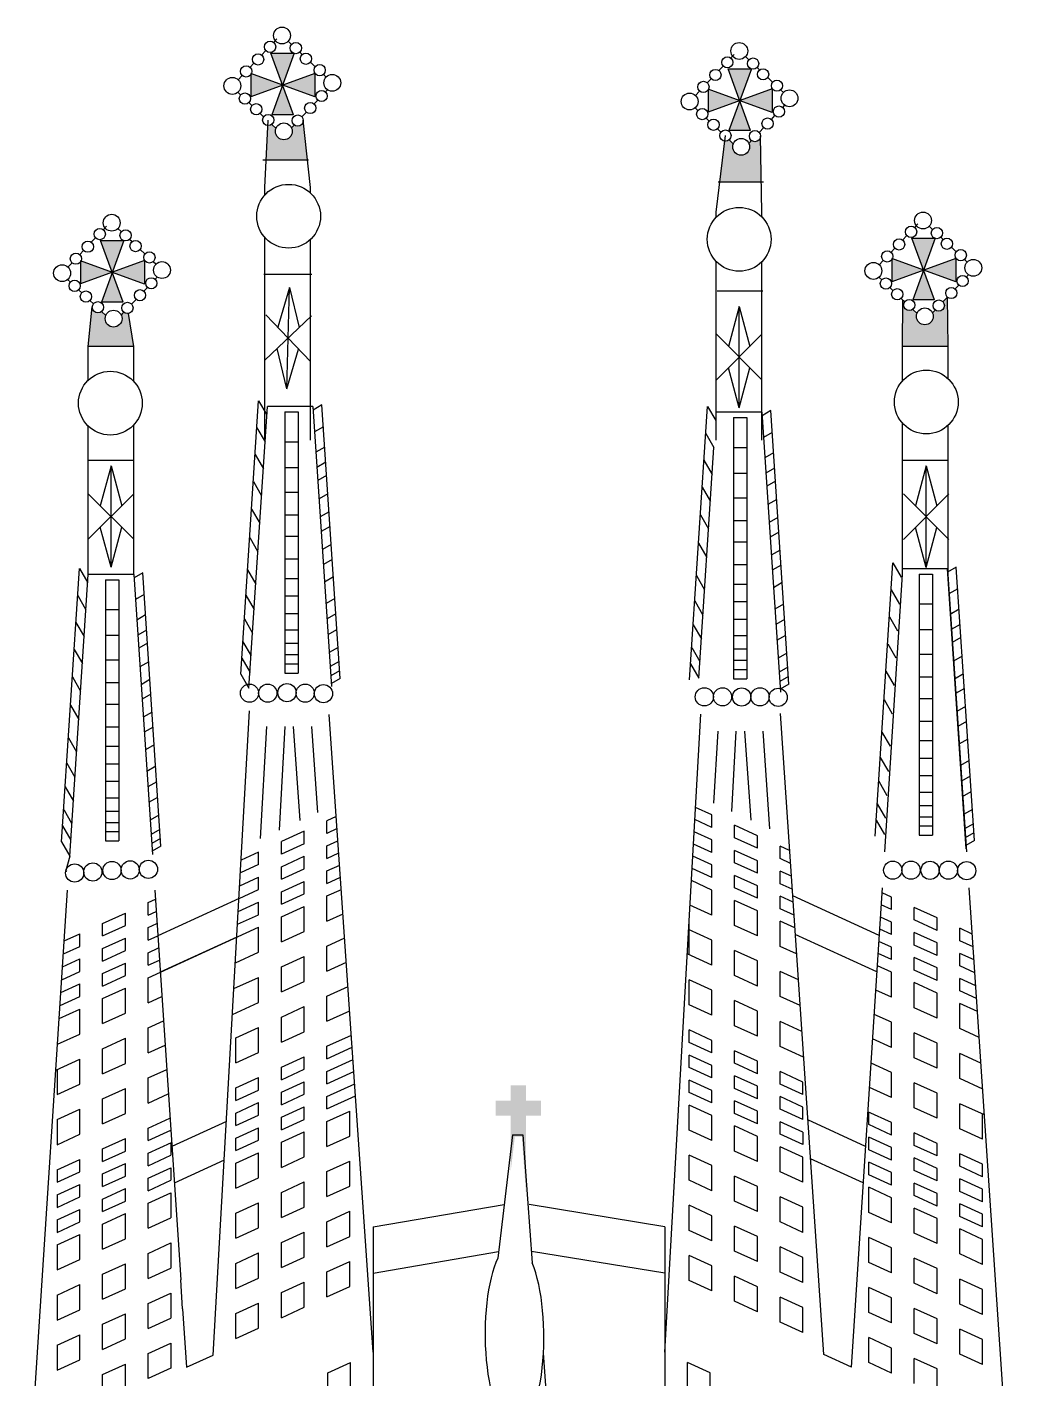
# Model space of a CAD drawing. Extents: x -1 to 7.6, y 0.2 to 12.3.
# Drawn here: x 2.04 to 6.36, y 6.37 to 12.3 of the extents above; entities that cross this region are included whole.
import ezdxf

# ---------------------------------------------------------------- set-up
doc = ezdxf.new("R2010")
doc.units = 0
doc.header["$MEASUREMENT"] = 0
doc.linetypes.add('TRAZO_Y_PUNTO', pattern=[1, 0.5, -0.25, 0, -0.25])
doc.layers.get('0').update_dxf_attribs({"linetype": 'CONTINUOUS'})

# ---------------------------------------------------------------- blocks, each defined once
blk = doc.blocks.new('A$C27931C2C')
for p, q in [((0.2064, 0.3795), (0.3081, 0.3795)), ((0.3049, 0.1089), (0.2064, 0.3795)), ((0.3081, 0.3795), (0.2096, 0.1089)), ((0.3996, 0.2916), (0.118, 0.1892)), ((0.3996, 0.188), (0.118, 0.2905)), ((0.118, 0.2905), (0.118, 0.1892)), ((0.3996, 0.2916), (0.3996, 0.188)), ((0.3049, 0.1089), (0.2096, 0.1089))]:
    blk.add_line(p, q)
for points in [[(0.2325, 0.443), (0.2178, 0.4274)], [(0.2972, 0.4188), (0.2823, 0.4329)], [(0.1841, 0.3917), (0.1654, 0.372)], [(0.3441, 0.3744), (0.333, 0.3849)], [(0.1317, 0.3363), (0.1145, 0.3181)], [(0.401, 0.3207), (0.3797, 0.3408)], [(0.0806, 0.2822), (0.0625, 0.2631)], [(0.4487, 0.2755), (0.4367, 0.2869)], [(0.0612, 0.2084), (0.0734, 0.1969)], [(0.4457, 0.21), (0.4549, 0.2196)], [(0.1092, 0.1631), (0.1231, 0.1499)], [(0.3423, 0.1005), (0.3622, 0.1215)], [(0.396, 0.1574), (0.4118, 0.1741)], [(0.1589, 0.1161), (0.1744, 0.1014)], [(0.21, 0.0678), (0.2287, 0.0501)], [(0.2969, 0.0525), (0.3085, 0.0648)]]:
    blk.add_lwpolyline(points)
for centre, radius in [((0.255, 0.4579), 0.037), ((0.2025, 0.408), 0.0247), ((0.3157, 0.4025), 0.0247), ((0.1501, 0.3526), 0.0247), ((0.3598, 0.3554), 0.0247), ((0.0977, 0.3), 0.0247), ((0.4205, 0.3056), 0.0247), ((0.037, 0.2364), 0.037), ((0.4757, 0.2502), 0.037), ((0.0922, 0.181), 0.0247), ((0.4288, 0.1921), 0.0247), ((0.1418, 0.1339), 0.0247), ((0.3791, 0.1394), 0.0247), ((0.1943, 0.0868), 0.0247), ((0.2632, 0.037), 0.037), ((0.3239, 0.0841), 0.0247)]:
    blk.add_circle(centre, radius)
blk = doc.blocks.new('A$C3BC0675B')
blk.add_blockref('A$C27931C2C', (0, 0))
blk = doc.blocks.new('A$C00407081')
for centre in [(0.04, 0.0421), (0.1201, 0.0421), (0.2043, 0.0441), (0.2844, 0.0421), (0.3644, 0.04)]:
    blk.add_circle(centre, 0.04)
blk = doc.blocks.new('A$C28821568')
for centre in [(0.04, 0.0421), (0.1201, 0.0421), (0.2844, 0.0421), (0.3644, 0.04)]:
    blk.add_circle(centre, 0.04)
blk = doc.blocks.new('A$C42670904')
blk.add_circle((0.2038, 0.0417), 0.04)
blk.add_blockref('A$C28821568', (0, 0))
blk = doc.blocks.new('A$C12544D22')
for p, q in [((0, 0.0624), (0.0785, 1.2619)), ((0.0785, 1.2619), (0.1145, 1.1995)), ((0.036, 0), (0.1169, 1.2362)), ((0.1932, 1.2128), (0.1932, 0.0668)), ((0.1932, 1.2128), (0.2517, 1.2128)), ((0.2517, 1.2128), (0.2517, 0.0668)), ((0.3169, 1.2362), (0.3986, 0.0074)), ((0.3565, 1.2433), (0.3179, 1.221)), ((0.4363, 0.0432), (0.3565, 1.2433)), ((0.0707, 1.1436), (0.1067, 1.0813)), ((0.3628, 1.1476), (0.3242, 1.1253)), ((0.1932, 1.082), (0.2517, 1.082)), ((0.063, 1.0254), (0.099, 0.963)), ((0.3688, 1.0581), (0.3302, 1.0358)), ((0.1932, 0.9692), (0.2517, 0.9692)), ((0.3732, 0.9916), (0.3346, 0.9693)), ((0.0552, 0.9071), (0.0913, 0.8447)), ((0.377, 0.9344), (0.3384, 0.9121)), ((0.1932, 0.8609), (0.2517, 0.8609)), ((0.3824, 0.8531), (0.3438, 0.8308)), ((0.0474, 0.7866), (0.0834, 0.7243)), ((0.3877, 0.7742), (0.3491, 0.7519)), ((0.1932, 0.7616), (0.2517, 0.7616)), ((0.0392, 0.6617), (0.0752, 0.5994)), ((0.1932, 0.6669), (0.2517, 0.6669)), ((0.3919, 0.7102), (0.3533, 0.6879)), ((0.3972, 0.6313), (0.3586, 0.6091)), ((0.1932, 0.5676), (0.2517, 0.5676)), ((0.4015, 0.5656), (0.3629, 0.5433)), ((0.0299, 0.5192), (0.0659, 0.4569)), ((0.1932, 0.4819), (0.2517, 0.4819)), ((0.4067, 0.4886), (0.3681, 0.4663)), ((0.0226, 0.4083), (0.0586, 0.3459)), ((0.1932, 0.4052), (0.2517, 0.4052)), ((0.4129, 0.3942), (0.3743, 0.3719)), ((0.0158, 0.304), (0.0518, 0.2416)), ((0.1932, 0.3285), (0.2517, 0.3285)), ((0.4174, 0.3265), (0.3788, 0.3042)), ((0.1932, 0.2563), (0.2517, 0.2563)), ((0.3834, 0.2359), (0.422, 0.2582)), ((0.0093, 0.2041), (0.0453, 0.1417)), ((0.1932, 0.1976), (0.2517, 0.1976)), ((0.4272, 0.1793), (0.3886, 0.157)), ((0.0046, 0.1321), (0.0406, 0.0698)), ((0.1932, 0.148), (0.2517, 0.148)), ((0, 0.0624), (0.036, 0)), ((0.1932, 0.1074), (0.2517, 0.1074)), ((0.1932, 0.0668), (0.2517, 0.0668)), ((0.4314, 0.1172), (0.3928, 0.0949)), ((0.4341, 0.0768), (0.3955, 0.0545)), ((0.4363, 0.0432), (0.3977, 0.0209))]:
    blk.add_line(p, q)
at = {"linetype": 'TRAZO_Y_PUNTO'}
blk.add_line((0.3169, 1.2362), (0.1169, 1.2362), dxfattribs=at)
blk = doc.blocks.new('A$C772D7FA3')
for p, q in [((0, 0.0549), (0.0785, 1.2544)), ((0.0785, 1.2544), (0.1145, 1.1921)), ((0.1932, 1.2054), (0.1932, 0.0594)), ((0.1932, 1.2054), (0.2517, 1.2054)), ((0.2517, 1.2054), (0.2517, 0.0594)), ((0.3169, 1.2287), (0.3986, 0)), ((0.3565, 1.2359), (0.3179, 1.2136)), ((0.4363, 0.0358), (0.3565, 1.2359)), ((0.0707, 1.1362), (0.1067, 1.0738)), ((0.3628, 1.1401), (0.3242, 1.1179)), ((0.1932, 1.0745), (0.2517, 1.0745)), ((0.063, 1.0179), (0.099, 0.9556)), ((0.3688, 1.0506), (0.3302, 1.0283)), ((0.1932, 0.9617), (0.2517, 0.9617)), ((0.3732, 0.9841), (0.3346, 0.9618)), ((0.0552, 0.8997), (0.0913, 0.8373)), ((0.377, 0.927), (0.3384, 0.9047)), ((0.1932, 0.8535), (0.2517, 0.8535)), ((0.3824, 0.8456), (0.3438, 0.8233)), ((0.0474, 0.7792), (0.0834, 0.7168)), ((0.1932, 0.7542), (0.2517, 0.7542)), ((0.3877, 0.7668), (0.3491, 0.7445)), ((0.0392, 0.6543), (0.0752, 0.5919)), ((0.1932, 0.6594), (0.2517, 0.6594)), ((0.3919, 0.7028), (0.3533, 0.6805)), ((0.3972, 0.6239), (0.3586, 0.6016)), ((0.1932, 0.5602), (0.2517, 0.5602)), ((0.4015, 0.5582), (0.3629, 0.5359)), ((0.0299, 0.5118), (0.0659, 0.4494)), ((0.4067, 0.4812), (0.3681, 0.4589)), ((0.1932, 0.4745), (0.2517, 0.4745)), ((0.0226, 0.4008), (0.0586, 0.3385)), ((0.1932, 0.3978), (0.2517, 0.3978)), ((0.4129, 0.3868), (0.3743, 0.3645)), ((0.1932, 0.321), (0.2517, 0.321)), ((0.4174, 0.3191), (0.3788, 0.2968)), ((0.0158, 0.2965), (0.0518, 0.2342)), ((0.1932, 0.2489), (0.2517, 0.2489)), ((0.3834, 0.2285), (0.422, 0.2508)), ((0.0093, 0.1967), (0.0453, 0.1343)), ((0.1932, 0.1902), (0.2517, 0.1902)), ((0.0046, 0.1247), (0.0406, 0.0623)), ((0.1932, 0.1406), (0.2517, 0.1406)), ((0.4272, 0.1719), (0.3886, 0.1496)), ((0.1932, 0.1), (0.2517, 0.1)), ((0.1932, 0.0594), (0.2517, 0.0594)), ((0.4314, 0.1098), (0.3928, 0.0875)), ((0.4341, 0.0693), (0.3955, 0.0471)), ((0.4363, 0.0358), (0.3977, 0.0135))]:
    blk.add_line(p, q)
at = {"linetype": 'TRAZO_Y_PUNTO'}
blk.add_line((0.3169, 1.2287), (0.1169, 1.2287), dxfattribs=at)
blk = doc.blocks.new('A$C598238CE')
for p, q in [((0.1, 0.4454), (0.0529, 0.2698)), ((0.1, 0.4454), (0.1471, 0.2698)), ((0.1, 0), (0.1, 0.4454)), ((0.2, 0.1227), (0, 0.3227)), ((0.2, 0.3227), (0, 0.1227)), ((0.1, 0), (0.0529, 0.1756)), ((0.1, 0), (0.1471, 0.1756))]:
    blk.add_line(p, q)

msp = doc.modelspace()

# ---------------------------------------------------------------- hatches: boundary and pattern name
h = msp.add_hatch(color=2)
h.paths.add_polyline_path([(3.0246, 12.0962, -0.042796), (3.0225, 12.0925), (3.0225, 11.9956), (3.1617, 12.0463)])
h.paths.add_polyline_path([(3.2124, 12.1855, -0.013114), (3.2112, 12.186), (3.1109, 12.186), (3.1617, 12.0463)])
h.paths.add_polyline_path([(3.304, 12.0981), (3.1617, 12.0463), (3.304, 11.9945)])
h.paths.add_polyline_path([(3.1141, 11.9153), (3.2094, 11.9153), (3.1617, 12.0463)])
h = msp.add_hatch(color=2)
h.paths.add_polyline_path([(5.0322, 12.0281, -0.042796), (5.0302, 12.0244), (5.0302, 11.9275), (5.1694, 11.9782)])
h.paths.add_polyline_path([(5.1694, 11.9782), (5.22, 12.1174, -0.013114), (5.2188, 12.1179), (5.1185, 12.1179)])
h.paths.add_polyline_path([(5.3117, 11.9264), (5.3117, 12.03), (5.1694, 11.9782)])
h.paths.add_polyline_path([(5.1694, 11.9782), (5.1217, 11.8472), (5.217, 11.8472)])
for points in [[(3.253, 11.8931, -0.665776), (3.213, 11.8713), (3.2013, 11.8589, -0.108207), (3.2047, 11.8435, -1), (3.1307, 11.8435, -0.090935), (3.1331, 11.8566), (3.1144, 11.8743, -0.186962), (3.0975, 11.8687), (3.0899, 11.7168), (3.2713, 11.7168)], [(5.2607, 11.8228, -0.634314), (5.2206, 11.8032), (5.209, 11.7908, -0.108207), (5.2124, 11.7754, -1), (5.1384, 11.7754, -0.090935), (5.1408, 11.7885), (5.1221, 11.8062, -0.205029), (5.1034, 11.8007), (5.0817, 11.6201), (5.2638, 11.6201)], [(6.081, 11.1161), (6.0612, 11.0951, -0.184893), (6.0675, 11.0786, -0.628954), (6.0274, 11.0594), (6.0157, 11.047, -0.108207), (6.0191, 11.0316, -1), (5.9451, 11.0316, -0.090935), (5.9475, 11.0447), (5.9288, 11.0624, -0.633934), (5.8885, 11.0814, -0.159543), (5.8933, 11.096), (5.8855, 11.1033), (5.8844, 10.8991), (6.0844, 10.8991)], [(2.4848, 11.0443, -0.212582), (2.4654, 11.0494), (2.4537, 11.0371, -0.108207), (2.4571, 11.0216, -1), (2.3831, 11.0216, -0.090935), (2.3855, 11.0348), (2.3668, 11.0524, -0.633934), (2.3265, 11.0715, -0.025527), (2.3266, 11.074), (2.3087, 10.8991), (2.5087, 10.8991)], [(4.2973, 7.5901), (4.2305, 7.5901), (4.2305, 7.6569), (4.1637, 7.6569), (4.1637, 7.5901), (4.0969, 7.5901), (4.0969, 7.5233), (4.1637, 7.5233), (4.1637, 7.2805), (4.1818, 7.4323), (4.2124, 7.4323), (4.2305, 7.184), (4.2305, 7.5233), (4.2973, 7.5233)]]:
    msp.add_hatch(color=1).paths.add_polyline_path(points)
h = msp.add_hatch(color=2)
h.paths.add_polyline_path([(2.277, 11.2744, -0.042796), (2.2749, 11.2707), (2.2749, 11.1738), (2.4141, 11.2244)])
h.paths.add_polyline_path([(2.4648, 11.3637, -0.013114), (2.4635, 11.3641), (2.3633, 11.3641), (2.4141, 11.2244)])
h.paths.add_polyline_path([(2.5564, 11.2763), (2.4141, 11.2244), (2.5564, 11.1726)])
h.paths.add_polyline_path([(2.4141, 11.2244), (2.3664, 11.0935), (2.4618, 11.0935)])
h = msp.add_hatch(color=2)
h.paths.add_polyline_path([(5.9761, 11.2344), (5.839, 11.2843, -0.042796), (5.8369, 11.2806), (5.8369, 11.1837)])
h.paths.add_polyline_path([(6.0268, 11.3736, -0.013114), (6.0256, 11.3741), (5.9253, 11.3741), (5.9761, 11.2344)])
h.paths.add_polyline_path([(6.1185, 11.2862), (5.9761, 11.2344), (6.1185, 11.1826)])
h.paths.add_polyline_path([(5.9761, 11.2344), (5.9285, 11.1034), (6.0238, 11.1034)])

# ---------------------------------------------------------------- linework, layer by layer
for p, q in [((3.0839, 11.5965), (3.0987, 11.8933)), ((3.2839, 11.5965), (3.253, 11.8931)), ((5.0659, 11.4882), (5.1064, 11.8252)), ((5.2659, 11.4882), (5.2607, 11.8228)), ((3.2754, 11.7168), (3.0754, 11.7168)), ((3.0839, 11.5641), (3.0839, 11.5965)), ((3.2839, 11.5735), (3.2839, 11.5965)), ((5.2741, 11.6201), (5.0741, 11.6201)), ((5.0659, 11.4668), (5.0659, 11.4882)), ((5.2659, 11.4685), (5.2659, 11.4882)), ((2.4618, 11.0935), (2.3633, 11.3641)), ((2.3633, 11.3641), (2.4649, 11.3641)), ((2.4649, 11.3641), (2.3664, 11.0935)), ((3.0841, 10.4882), (3.0841, 11.3778)), ((3.2841, 10.4882), (3.2841, 11.3687)), ((2.5564, 11.2763), (2.2749, 11.1738)), ((2.2749, 11.2751), (2.2749, 11.1738)), ((2.5564, 11.1726), (2.2749, 11.2751)), ((2.5564, 11.2763), (2.5564, 11.1726)), ((3.2909, 11.2153), (3.0794, 11.2153)), ((5.0659, 10.4882), (5.0659, 11.2726)), ((5.2659, 10.4882), (5.2659, 11.2709)), ((5.2701, 11.1419), (5.0701, 11.1419)), ((5.8844, 10.8991), (5.8855, 11.1033)), ((6.0844, 10.8991), (6.081, 11.1161)), ((2.3087, 10.8991), (2.3266, 11.074)), ((2.4618, 11.0935), (2.3664, 11.0935)), ((2.5087, 10.8991), (2.4848, 11.0443)), ((2.5087, 10.8991), (2.3087, 10.8991)), ((2.3087, 10.7513), (2.3087, 10.8991)), ((2.5087, 10.7459), (2.5087, 10.8991)), ((6.0844, 10.8991), (5.8844, 10.8991)), ((5.8844, 10.7498), (5.8844, 10.8991)), ((6.0844, 10.7575), (6.0844, 10.8991)), ((5.8844, 9.8991), (5.8844, 10.5618)), ((2.3087, 9.8991), (2.3087, 10.5501)), ((2.5087, 9.8991), (2.5087, 10.5555)), ((6.0844, 9.8991), (6.0844, 10.5541)), ((4.9896, 9.4444), (5.0558, 10.4559)), ((2.5087, 10.3991), (2.3087, 10.3991)), ((6.0844, 10.3991), (5.8844, 10.3991)), ((2.4087, 10.3758), (2.3616, 10.2002)), ((2.4087, 10.3758), (2.4557, 10.2002)), ((2.4087, 9.9304), (2.4087, 10.3758)), ((2.5087, 10.2531), (2.3087, 10.0531)), ((2.5087, 10.0531), (2.3087, 10.2531)), ((2.4087, 9.9304), (2.3616, 10.1061)), ((2.4087, 9.9304), (2.4557, 10.1061)), ((2.1918, 8.7253), (2.2703, 9.9248)), ((2.2703, 9.9248), (2.3063, 9.8625)), ((2.2278, 8.663), (2.3087, 9.8991)), ((2.385, 9.8758), (2.385, 8.7298)), ((2.385, 9.8758), (2.4435, 9.8758)), ((2.4435, 9.8758), (2.4435, 8.7298)), ((2.5087, 9.8991), (2.5904, 8.6704)), ((2.5483, 9.9063), (2.5097, 9.884)), ((2.6281, 8.7062), (2.5483, 9.9063)), ((5.8056, 8.6812), (5.8844, 9.8991)), ((6.1661, 8.6821), (6.0844, 9.8991)), ((2.2625, 9.8066), (2.2985, 9.7442)), ((2.5546, 9.8105), (2.516, 9.7883)), ((2.385, 9.7449), (2.4435, 9.7449)), ((2.2548, 9.6883), (2.2908, 9.626)), ((2.5606, 9.721), (2.522, 9.6987)), ((2.385, 9.6321), (2.4435, 9.6321)), ((2.565, 9.6545), (2.5264, 9.6322)), ((2.2471, 9.5701), (2.2831, 9.5077)), ((2.5688, 9.5974), (2.5302, 9.5751)), ((2.385, 9.5239), (2.4435, 9.5239)), ((2.5742, 9.516), (2.5356, 9.4937)), ((2.2392, 9.4496), (2.2752, 9.3872)), ((2.5795, 9.4372), (2.5409, 9.4149)), ((2.385, 9.4246), (2.4435, 9.4246)), ((2.231, 9.3247), (2.267, 9.2623)), ((2.385, 9.3298), (2.4435, 9.3298)), ((2.5837, 9.3732), (2.5451, 9.3509)), ((2.589, 9.2943), (2.5504, 9.272)), ((2.8578, 6.4732), (3.0171, 9.2998)), ((3.56, 6.4862), (3.3671, 9.2839)), ((4.84, 6.4862), (4.998, 9.286)), ((5.5384, 6.4749), (5.3474, 9.288)), ((2.385, 9.2306), (2.4435, 9.2306)), ((2.5934, 9.2286), (2.5547, 9.2063)), ((3.0657, 8.7397), (3.0934, 9.232)), ((3.1479, 8.7773), (3.1736, 9.232)), ((3.2388, 8.8188), (3.2103, 9.232)), ((3.3166, 8.8544), (3.2905, 9.232)), ((5.056, 8.8946), (5.0739, 9.2118)), ((5.1342, 8.8589), (5.1541, 9.2118)), ((5.2188, 8.8202), (5.1922, 9.2118)), ((5.3015, 8.7824), (5.2724, 9.2118)), ((2.2217, 9.1822), (2.2577, 9.1198)), ((2.385, 9.1449), (2.4435, 9.1449)), ((2.5985, 9.1516), (2.5599, 9.1293)), ((2.2144, 9.0712), (2.2504, 9.0089)), ((2.385, 9.0681), (2.4435, 9.0681)), ((2.6048, 9.0572), (2.5662, 9.0349)), ((2.2076, 8.9669), (2.2436, 8.9046)), ((2.385, 8.9914), (2.4435, 8.9914)), ((2.6093, 8.9895), (2.5707, 8.9672)), ((2.385, 8.9193), (2.4435, 8.9193)), ((2.5752, 8.8989), (2.6138, 8.9212)), ((2.2011, 8.8671), (2.2371, 8.8047)), ((2.385, 8.8606), (2.4435, 8.8606)), ((2.619, 8.8423), (2.5804, 8.82)), ((5.0467, 8.8439), (4.9749, 8.8767)), ((5.0467, 8.7889), (5.0467, 8.8439)), ((2.1964, 8.7951), (2.2324, 8.7327)), ((2.385, 8.811), (2.4435, 8.811)), ((3.398, 8.8366), (3.3568, 8.8178)), ((3.3568, 8.7628), (3.3568, 8.8178)), ((3.4017, 8.7833), (3.3568, 8.7628)), ((5.0467, 8.7889), (4.9719, 8.8231)), ((5.2467, 8.7525), (5.1467, 8.7982)), ((5.1467, 8.7432), (5.1467, 8.7982)), ((2.1918, 8.7253), (2.2278, 8.663)), ((2.385, 8.7704), (2.4435, 8.7704)), ((2.385, 8.7298), (2.4435, 8.7298)), ((2.6232, 8.7802), (2.5846, 8.7579)), ((2.6259, 8.7397), (2.5873, 8.7175)), ((3.2568, 8.7721), (3.1568, 8.7263)), ((3.1568, 8.6714), (3.1568, 8.7263)), ((3.2568, 8.7171), (3.2568, 8.7721)), ((3.3568, 8.7078), (3.4053, 8.73)), ((5.0467, 8.7339), (4.9689, 8.7695)), ((5.0467, 8.679), (5.0467, 8.7339)), ((5.2467, 8.6975), (5.1467, 8.7432)), ((5.2467, 8.6975), (5.2467, 8.7525)), ((2.2278, 8.663), (2.2104, 8.5992)), ((2.6281, 8.7062), (2.5895, 8.6839)), ((3.0568, 8.6806), (2.9803, 8.6456)), ((3.0568, 8.6256), (3.0568, 8.6806)), ((3.2568, 8.7171), (3.1568, 8.6714)), ((3.3568, 8.6528), (3.3568, 8.7078)), ((3.3568, 8.6528), (3.409, 8.6767)), ((5.0467, 8.624), (4.9628, 8.6623)), ((5.0467, 8.679), (4.9658, 8.7159)), ((5.2467, 8.6425), (5.1467, 8.6882)), ((5.1467, 8.6332), (5.1467, 8.6882)), ((5.3881, 8.6878), (5.3467, 8.7067)), ((5.3467, 8.6518), (5.3467, 8.7067)), ((3.0568, 8.6256), (2.9771, 8.5892)), ((3.1568, 8.6164), (3.2568, 8.6621)), ((3.1568, 8.5614), (3.1568, 8.6164)), ((3.1568, 8.5614), (3.2568, 8.6071)), ((3.2568, 8.6071), (3.2568, 8.6621)), ((3.3568, 8.5979), (3.4127, 8.6234)), ((5.0467, 8.569), (4.9598, 8.6088)), ((5.0467, 8.569), (5.0467, 8.624)), ((5.2467, 8.5875), (5.1467, 8.6332)), ((5.2467, 8.5875), (5.2467, 8.6425)), ((5.392, 8.6311), (5.3467, 8.6518)), ((2.2104, 8.5992), (2.2145, 8.5973)), ((2.9739, 8.5328), (3.0568, 8.5707)), ((3.0568, 8.5157), (3.0568, 8.5707)), ((3.1568, 8.5064), (3.2568, 8.5521)), ((3.2568, 8.4972), (3.2568, 8.5521)), ((3.3568, 8.5429), (3.3568, 8.5979)), ((3.3568, 8.5429), (3.4163, 8.5701)), ((5.0467, 8.514), (4.9568, 8.5552)), ((5.1467, 8.5233), (5.1467, 8.5783)), ((5.2467, 8.5325), (5.1467, 8.5783)), ((5.3958, 8.5743), (5.3467, 8.5968)), ((5.3467, 8.5418), (5.3467, 8.5968)), ((2.04, 5.7912), (2.218, 8.5131)), ((2.6009, 8.5129), (2.7146, 6.8035)), ((2.9707, 8.4763), (3.0568, 8.5157)), ((3.1568, 8.4514), (3.1568, 8.5064)), ((3.1568, 8.4514), (3.2568, 8.4972)), ((3.3568, 8.4879), (3.42, 8.5168)), ((3.3568, 8.3779), (3.3568, 8.4879)), ((5.0467, 8.4041), (5.0467, 8.514)), ((5.2467, 8.4776), (5.1467, 8.5233)), ((5.2467, 8.4776), (5.2467, 8.5325)), ((5.3997, 8.5176), (5.3467, 8.5418)), ((5.4035, 8.4608), (5.3467, 8.4868)), ((5.3467, 8.4318), (5.3467, 8.4868)), ((5.7819, 8.3151), (5.4016, 8.489)), ((5.6594, 6.4196), (5.7955, 8.5242)), ((5.8355, 8.4833), (5.794, 8.5022)), ((6.36, 5.7912), (6.1767, 8.5238)), ((2.5717, 8.4589), (2.6035, 8.4734)), ((2.5717, 8.4039), (2.5717, 8.4589)), ((2.9707, 8.4763), (2.6141, 8.3133)), ((2.9675, 8.4199), (3.0568, 8.4607)), ((3.0568, 8.4057), (3.0568, 8.4607)), ((3.1568, 8.3965), (3.2568, 8.4422)), ((3.2568, 8.3322), (3.2568, 8.4422)), ((5.0467, 8.4041), (4.9507, 8.448)), ((5.2467, 8.4226), (5.1467, 8.4683)), ((5.1467, 8.3583), (5.1467, 8.4683)), ((5.4074, 8.4041), (5.3467, 8.4318)), ((5.8355, 8.4283), (5.7906, 8.4488)), ((5.8355, 8.4283), (5.8355, 8.4833)), ((6.0355, 8.3918), (5.9355, 8.4375)), ((5.9355, 8.3826), (5.9355, 8.4375)), ((2.3717, 8.3674), (2.4717, 8.4131)), ((2.3717, 8.3124), (2.3717, 8.3674)), ((2.4717, 8.3582), (2.4717, 8.4131)), ((2.5717, 8.4039), (2.607, 8.42)), ((2.5717, 8.3489), (2.6106, 8.3667)), ((2.9644, 8.3635), (3.0568, 8.4057)), ((3.1568, 8.2865), (3.1568, 8.3965)), ((3.3568, 8.3779), (3.4274, 8.4102)), ((4.9467, 8.2299), (4.9467, 8.3772)), ((5.2467, 8.3126), (5.2467, 8.4226)), ((5.4112, 8.3474), (5.3467, 8.3769)), ((5.3467, 8.2669), (5.3467, 8.3769)), ((5.8355, 8.3733), (5.7871, 8.3954)), ((5.8355, 8.3183), (5.8355, 8.3733)), ((6.0355, 8.3368), (5.9355, 8.3826)), ((6.0355, 8.3368), (6.0355, 8.3918)), ((2.2035, 8.2905), (2.2717, 8.3217)), ((2.2717, 8.2667), (2.2717, 8.3217)), ((2.3717, 8.3124), (2.4717, 8.3582)), ((2.5717, 8.129), (3.0568, 8.3507)), ((2.5717, 8.2939), (2.5717, 8.3489)), ((2.5717, 8.2939), (2.6141, 8.3133)), ((2.9612, 8.307), (2.6248, 8.1532)), ((3.0568, 8.2408), (3.0568, 8.3507)), ((3.1568, 8.2865), (3.2568, 8.3322)), ((5.0467, 8.2941), (4.9447, 8.3408)), ((5.2467, 8.3126), (5.1467, 8.3583)), ((5.7716, 8.1549), (5.4132, 8.3188)), ((5.8355, 8.3183), (5.7837, 8.342)), ((6.0355, 8.2819), (5.9355, 8.3276)), ((5.9355, 8.2726), (5.9355, 8.3276)), ((6.1903, 8.321), (6.1355, 8.3461)), ((6.1355, 8.2911), (6.1355, 8.3461)), ((2.1998, 8.2338), (2.2717, 8.2667)), ((2.3717, 8.2575), (2.4717, 8.3032)), ((2.3717, 8.2025), (2.3717, 8.2575)), ((2.3717, 8.2025), (2.4717, 8.2482)), ((2.4717, 8.2482), (2.4717, 8.3032)), ((2.5717, 8.2389), (2.6177, 8.2599)), ((3.3568, 8.268), (3.4347, 8.3036)), ((3.3568, 8.158), (3.3568, 8.268)), ((5.0467, 8.1842), (5.0467, 8.2941)), ((5.2467, 8.2027), (5.1467, 8.2484)), ((5.1467, 8.1384), (5.1467, 8.2484)), ((5.419, 8.2339), (5.3467, 8.2669)), ((5.8355, 8.2633), (5.7802, 8.2886)), ((5.8355, 8.2084), (5.8355, 8.2633)), ((6.0355, 8.2269), (5.9355, 8.2726)), ((6.0355, 8.2269), (6.0355, 8.2819)), ((6.1941, 8.2643), (6.1355, 8.2911)), ((2.196, 8.1771), (2.2717, 8.2117)), ((2.2717, 8.1568), (2.2717, 8.2117)), ((2.3717, 8.1475), (2.4717, 8.1932)), ((2.4717, 8.1382), (2.4717, 8.1932)), ((2.5717, 8.184), (2.5717, 8.2389)), ((2.5717, 8.184), (2.6212, 8.2066)), ((2.9548, 8.1942), (3.0568, 8.2408)), ((2.9571, 8.2339), (2.9583, 8.2345)), ((3.1568, 8.1765), (3.2568, 8.2223)), ((3.2568, 8.1123), (3.2568, 8.2223)), ((3.3568, 8.158), (3.4421, 8.197)), ((5.0467, 8.1842), (4.9386, 8.2336)), ((5.2467, 8.0927), (5.2467, 8.2027)), ((5.8355, 8.2084), (5.7768, 8.2352)), ((6.0355, 8.1719), (5.9355, 8.2176)), ((5.9355, 8.1626), (5.9355, 8.2176)), ((6.1979, 8.2076), (6.1355, 8.2361)), ((6.1355, 8.1812), (6.1355, 8.2361)), ((2.1923, 8.1204), (2.2717, 8.1568)), ((2.3717, 8.0925), (2.3717, 8.1475)), ((2.3717, 8.0925), (2.4717, 8.1382)), ((2.5717, 8.019), (2.5717, 8.129)), ((2.9485, 8.0813), (3.0568, 8.1308)), ((3.0568, 8.0209), (3.0568, 8.1308)), ((3.1568, 8.0666), (3.1568, 8.1765)), ((5.2467, 8.0927), (5.1467, 8.1384)), ((5.4267, 8.1204), (5.3467, 8.1569)), ((5.3467, 8.047), (5.3467, 8.1569)), ((5.8355, 8.1534), (5.7733, 8.1818)), ((5.8355, 8.0434), (5.8355, 8.1534)), ((6.0355, 8.1169), (5.9355, 8.1626)), ((6.0355, 8.1169), (6.0355, 8.1719)), ((6.2017, 8.1509), (6.1355, 8.1812)), ((2.1886, 8.0638), (2.2717, 8.1018)), ((2.2717, 8.0468), (2.2717, 8.1018)), ((2.3717, 8.0375), (2.4717, 8.0833)), ((2.4717, 7.9733), (2.4717, 8.0833)), ((3.1568, 8.0666), (3.2568, 8.1123)), ((3.3568, 8.0481), (3.4494, 8.0904)), ((5.0467, 8.0742), (4.9467, 8.1199)), ((4.9467, 8.01), (4.9467, 8.1199)), ((5.0467, 7.9642), (5.0467, 8.0742)), ((5.8355, 8.0434), (5.7664, 8.075)), ((6.0355, 8.0619), (5.9355, 8.1077)), ((5.9355, 7.9977), (5.9355, 8.1077)), ((6.2055, 8.0942), (6.1355, 8.1262)), ((6.1355, 8.0712), (6.1355, 8.1262)), ((6.2093, 8.0374), (6.1355, 8.0712)), ((2.1849, 8.0071), (2.2717, 8.0468)), ((2.3717, 7.9276), (2.3717, 8.0375)), ((2.5717, 8.019), (2.6319, 8.0465)), ((2.9421, 7.9684), (3.0568, 8.0209)), ((3.3568, 7.9381), (3.3568, 8.0481)), ((5.0467, 7.9642), (4.9467, 8.01)), ((5.2467, 7.9828), (5.1467, 8.0285)), ((5.1467, 7.9185), (5.1467, 8.0285)), ((5.4344, 8.0069), (5.3467, 8.047)), ((6.0355, 7.952), (6.0355, 8.0619)), ((6.2131, 7.9807), (6.1355, 8.0162)), ((6.1355, 7.9063), (6.1355, 8.0162)), ((2.1812, 7.9504), (2.2717, 7.9918)), ((2.2717, 7.8819), (2.2717, 7.9918)), ((2.3717, 7.9276), (2.4717, 7.9733)), ((3.1568, 7.9566), (3.2568, 8.0024)), ((3.1568, 7.8467), (3.1568, 7.9566)), ((3.2568, 7.8924), (3.2568, 8.0024)), ((3.3568, 7.9381), (3.4568, 7.9838)), ((5.2467, 7.8728), (5.2467, 7.9828)), ((5.8355, 7.9335), (5.7595, 7.9682)), ((6.0355, 7.952), (5.9355, 7.9977)), ((2.5717, 7.9091), (2.639, 7.9398)), ((2.5717, 7.7991), (2.5717, 7.9091)), ((2.9568, 7.8652), (3.0568, 7.9109)), ((3.0568, 7.801), (3.0568, 7.9109)), ((3.1568, 7.8467), (3.2568, 7.8924)), ((5.0467, 7.8543), (4.9467, 7.9)), ((4.9467, 7.845), (4.9467, 7.9)), ((5.2467, 7.8728), (5.1467, 7.9185)), ((5.4421, 7.8934), (5.3467, 7.937)), ((5.3467, 7.8271), (5.3467, 7.937)), ((5.8355, 7.8235), (5.8355, 7.9335)), ((6.2207, 7.8673), (6.1355, 7.9063)), ((2.1738, 7.8371), (2.2717, 7.8819)), ((2.3717, 7.8176), (2.4717, 7.8633)), ((2.4717, 7.7534), (2.4717, 7.8633)), ((2.5717, 7.7991), (2.6461, 7.8331)), ((2.9568, 7.7552), (2.9568, 7.8652)), ((3.3568, 7.8282), (3.4641, 7.8772)), ((5.0467, 7.7993), (4.9467, 7.845)), ((5.0467, 7.7993), (5.0467, 7.8543)), ((5.8355, 7.8235), (5.7526, 7.8614)), ((6.0355, 7.842), (5.9355, 7.8878)), ((5.9355, 7.7778), (5.9355, 7.8878)), ((6.0355, 7.7321), (6.0355, 7.842)), ((2.3717, 7.7077), (2.3717, 7.8176)), ((2.9568, 7.7552), (3.0568, 7.801)), ((3.1568, 7.7367), (3.2568, 7.7824)), ((3.2568, 7.7275), (3.2568, 7.7824)), ((3.3568, 7.7732), (3.3568, 7.8282)), ((3.3568, 7.7732), (3.4678, 7.824)), ((5.0467, 7.7443), (4.9467, 7.79)), ((4.9467, 7.7351), (4.9467, 7.79)), ((5.2467, 7.7628), (5.1467, 7.8086)), ((5.1467, 7.7536), (5.1467, 7.8086)), ((5.4498, 7.78), (5.3467, 7.8271)), ((6.0355, 7.7321), (5.9355, 7.7778)), ((6.2283, 7.7539), (6.1355, 7.7963)), ((6.1355, 7.6864), (6.1355, 7.7963)), ((2.1664, 7.7237), (2.2717, 7.7719)), ((2.1717, 7.7262), (2.1717, 7.6162)), ((2.2717, 7.6619), (2.2717, 7.7719)), ((2.3717, 7.7077), (2.4717, 7.7534)), ((2.5717, 7.6892), (2.6532, 7.7264)), ((3.1568, 7.6817), (3.1568, 7.7367)), ((3.1568, 7.6817), (3.2568, 7.7275)), ((3.3568, 7.7182), (3.4715, 7.7707)), ((3.3568, 7.6632), (3.3568, 7.7182)), ((3.3568, 7.6632), (3.4751, 7.7174)), ((5.0467, 7.6893), (4.9467, 7.7351)), ((5.0467, 7.6893), (5.0467, 7.7443)), ((5.2467, 7.7079), (5.1467, 7.7536)), ((5.2467, 7.7079), (5.2467, 7.7628)), ((5.4467, 7.6714), (5.3467, 7.7171)), ((5.3467, 7.6621), (5.3467, 7.7171)), ((5.8355, 7.7136), (5.7457, 7.7546)), ((5.8355, 7.6036), (5.8355, 7.7136)), ((2.1717, 7.6162), (2.2717, 7.6619)), ((2.5717, 7.5792), (2.5717, 7.6892)), ((2.9568, 7.6453), (3.0568, 7.691)), ((3.0568, 7.636), (3.0568, 7.691)), ((3.1568, 7.6268), (3.2568, 7.6725)), ((3.2568, 7.6175), (3.2568, 7.6725)), ((3.3568, 7.6083), (3.4788, 7.6641)), ((5.0467, 7.6344), (4.9467, 7.6801)), ((4.9467, 7.6251), (4.9467, 7.6801)), ((5.2467, 7.6529), (5.1467, 7.6986)), ((5.1467, 7.6436), (5.1467, 7.6986)), ((5.4467, 7.6164), (5.3467, 7.6621)), ((5.4467, 7.6164), (5.4467, 7.6714)), ((6.0355, 7.6221), (5.9355, 7.6678)), ((5.9355, 7.5579), (5.9355, 7.6678)), ((6.2359, 7.6404), (6.1355, 7.6864)), ((2.3717, 7.5977), (2.4717, 7.6434)), ((2.3717, 7.4878), (2.3717, 7.5977)), ((2.4717, 7.5335), (2.4717, 7.6434)), ((2.5717, 7.5792), (2.6603, 7.6197)), ((2.9568, 7.5903), (2.9568, 7.6453)), ((2.9568, 7.5903), (3.0568, 7.636)), ((3.1568, 7.5718), (3.1568, 7.6268)), ((3.1568, 7.5718), (3.2568, 7.6175)), ((3.3568, 7.5533), (3.4825, 7.6108)), ((3.3568, 7.5533), (3.3568, 7.6083)), ((5.0467, 7.5794), (4.9467, 7.6251)), ((5.0467, 7.5794), (5.0467, 7.6344)), ((5.2467, 7.5979), (5.1467, 7.6436)), ((5.2467, 7.5979), (5.2467, 7.6529)), ((5.4467, 7.5614), (5.3467, 7.6072)), ((5.3467, 7.5522), (5.3467, 7.6072)), ((5.8355, 7.6036), (5.7388, 7.6478)), ((6.0355, 7.5122), (6.0355, 7.6221)), ((6.2355, 7.6406), (6.2355, 7.6473)), ((2.1717, 7.5063), (2.2717, 7.552)), ((2.2717, 7.442), (2.2717, 7.552)), ((2.9568, 7.5353), (3.0568, 7.581)), ((2.9568, 7.4803), (2.9568, 7.5353)), ((3.0568, 7.5261), (3.0568, 7.581)), ((3.1568, 7.5168), (3.2568, 7.5625)), ((3.2568, 7.5076), (3.2568, 7.5625)), ((3.3568, 7.4983), (3.4568, 7.544)), ((3.4568, 7.4341), (3.4568, 7.544)), ((5.0467, 7.5244), (4.9467, 7.5701)), ((4.9467, 7.4602), (4.9467, 7.5701)), ((5.2467, 7.5429), (5.1467, 7.5886)), ((5.1467, 7.5337), (5.1467, 7.5886)), ((5.2467, 7.4879), (5.2467, 7.5429)), ((5.4467, 7.5065), (5.3467, 7.5522)), ((5.4467, 7.5065), (5.4467, 7.5614)), ((5.8355, 7.4936), (5.7319, 7.541)), ((5.7355, 7.4844), (5.7355, 7.5394)), ((6.0355, 7.5122), (5.9355, 7.5579)), ((6.2435, 7.527), (6.1355, 7.5764)), ((6.1355, 7.4664), (6.1355, 7.5764)), ((2.1717, 7.5063), (2.1717, 7.3963)), ((2.3717, 7.4878), (2.4717, 7.5335)), ((2.5717, 7.4692), (2.6674, 7.513)), ((2.9156, 7.4976), (2.6757, 7.3879)), ((2.9568, 7.4803), (3.0568, 7.5261)), ((3.1568, 7.4618), (3.1568, 7.5168)), ((3.1568, 7.4618), (3.2568, 7.5076)), ((3.3568, 7.3883), (3.3568, 7.4983)), ((5.0467, 7.4145), (5.0467, 7.5244)), ((5.2467, 7.4879), (5.1467, 7.5337)), ((5.2467, 7.433), (5.1467, 7.4787)), ((5.1467, 7.3687), (5.1467, 7.4787)), ((5.4467, 7.4515), (5.3467, 7.4972)), ((5.3467, 7.4422), (5.3467, 7.4972)), ((5.722, 7.389), (5.4685, 7.5049)), ((5.8355, 7.4387), (5.7355, 7.4844)), ((5.8355, 7.4387), (5.8355, 7.4936)), ((6.2355, 7.4207), (6.2355, 7.5307)), ((2.1717, 7.3963), (2.2717, 7.442)), ((2.3717, 7.3778), (2.4717, 7.4235)), ((2.4717, 7.3685), (2.4717, 7.4235)), ((2.5717, 7.4143), (2.5717, 7.4692)), ((2.5717, 7.4143), (2.6709, 7.4596)), ((2.9568, 7.4254), (3.0568, 7.4711)), ((2.9568, 7.3704), (2.9568, 7.4254)), ((3.0568, 7.4161), (3.0568, 7.4711)), ((3.1568, 7.4069), (3.2568, 7.4526)), ((3.2568, 7.3426), (3.2568, 7.4526)), ((3.3568, 7.3883), (3.4568, 7.4341)), ((4.1716, 7.4394), (4.1071, 6.8986)), ((4.1716, 7.4394), (4.2174, 7.4394)), ((4.2174, 7.4394), (4.2583, 6.878)), ((5.0467, 7.4145), (4.9467, 7.4602)), ((5.2467, 7.323), (5.2467, 7.433)), ((5.4467, 7.3965), (5.3467, 7.4422)), ((5.4467, 7.4515), (5.4467, 7.3965)), ((5.8355, 7.3837), (5.7355, 7.4294)), ((5.7355, 7.3744), (5.7355, 7.4294)), ((6.0355, 7.4022), (5.9355, 7.4479)), ((5.9355, 7.3929), (5.9355, 7.4479)), ((6.2355, 7.4207), (6.1355, 7.4664)), ((2.3717, 7.3228), (2.3717, 7.3778)), ((2.3717, 7.3228), (2.4717, 7.3685)), ((2.5717, 7.3593), (2.6745, 7.4063)), ((2.5717, 7.3043), (2.5717, 7.3593)), ((2.6717, 7.405), (2.6717, 7.35)), ((2.9568, 7.3704), (3.0568, 7.4161)), ((2.9568, 7.3154), (3.0568, 7.3611)), ((3.0568, 7.2512), (3.0568, 7.3611)), ((3.1568, 7.2969), (3.1568, 7.4069)), ((5.2467, 7.323), (5.1467, 7.3687)), ((5.4467, 7.3415), (5.3467, 7.3872)), ((5.3467, 7.2773), (5.3467, 7.3872)), ((5.8355, 7.3287), (5.7355, 7.3744)), ((5.8355, 7.3287), (5.8355, 7.3837)), ((6.0355, 7.3472), (5.9355, 7.3929)), ((6.0355, 7.3472), (6.0355, 7.4022)), ((2.1717, 7.2864), (2.2717, 7.3321)), ((2.2717, 7.2771), (2.2717, 7.3321)), ((2.3717, 7.2678), (2.4717, 7.3136)), ((2.4717, 7.2586), (2.4717, 7.3136)), ((2.5717, 7.3043), (2.6717, 7.35)), ((2.906, 7.3283), (2.6863, 7.2279)), ((2.9568, 7.2054), (2.9568, 7.3154)), ((3.1568, 7.2969), (3.2568, 7.3426)), ((3.3568, 7.2784), (3.4568, 7.3241)), ((3.4568, 7.2141), (3.4568, 7.3241)), ((5.0467, 7.3045), (4.9467, 7.3502)), ((4.9467, 7.2403), (4.9467, 7.3502)), ((5.0467, 7.1945), (5.0467, 7.3045)), ((5.4467, 7.2316), (5.4467, 7.3415)), ((5.7117, 7.2288), (5.48, 7.3347)), ((5.8355, 7.2737), (5.7355, 7.3195)), ((5.7355, 7.2645), (5.7355, 7.3195)), ((6.0355, 7.2922), (5.9355, 7.338)), ((5.9355, 7.283), (5.9355, 7.338)), ((6.2355, 7.3108), (6.1355, 7.3565)), ((6.1355, 7.3015), (6.1355, 7.3565)), ((6.2355, 7.2558), (6.1355, 7.3015)), ((6.2355, 7.2558), (6.2355, 7.3108)), ((2.1717, 7.2864), (2.1717, 7.2314)), ((2.1717, 7.2314), (2.2717, 7.2771)), ((2.3717, 7.2129), (2.3717, 7.2678)), ((2.3717, 7.2129), (2.4717, 7.2586)), ((2.5717, 7.2493), (2.6717, 7.2951)), ((2.5717, 7.1944), (2.5717, 7.2493)), ((2.5717, 7.1944), (2.6717, 7.2401)), ((2.6717, 7.2951), (2.6717, 7.2401)), ((2.9568, 7.2054), (3.0568, 7.2512)), ((3.3568, 7.1684), (3.3568, 7.2784)), ((5.0467, 7.1945), (4.9467, 7.2403)), ((5.2467, 7.2131), (5.1467, 7.2588)), ((5.1467, 7.1488), (5.1467, 7.2588)), ((5.4467, 7.2316), (5.3467, 7.2773)), ((5.8355, 7.2188), (5.7355, 7.2645)), ((5.8355, 7.2188), (5.8355, 7.2737)), ((6.0355, 7.2373), (5.9355, 7.283)), ((6.0355, 7.2373), (6.0355, 7.2922)), ((6.2355, 7.2008), (6.1355, 7.2465)), ((6.1355, 7.1915), (6.1355, 7.2465)), ((2.1717, 7.1764), (2.2717, 7.2221)), ((2.2717, 7.1671), (2.2717, 7.2221)), ((2.3717, 7.1579), (2.4717, 7.2036)), ((2.4717, 7.1486), (2.4717, 7.2036)), ((2.5717, 7.1394), (2.6717, 7.1851)), ((2.6717, 7.1851), (2.6717, 7.0751)), ((3.1568, 7.1869), (3.2568, 7.2327)), ((3.1568, 7.077), (3.1568, 7.1869)), ((3.2568, 7.1227), (3.2568, 7.2327)), ((3.3568, 7.1684), (3.4568, 7.2141)), ((5.2467, 7.1031), (5.2467, 7.2131)), ((5.8355, 7.1638), (5.7355, 7.2095)), ((5.7355, 7.0995), (5.7355, 7.2095)), ((6.0355, 7.1823), (5.9355, 7.228)), ((5.9355, 7.173), (5.9355, 7.228)), ((6.0355, 7.1273), (6.0355, 7.1823)), ((6.2355, 7.1458), (6.1355, 7.1915)), ((6.2355, 7.1458), (6.2355, 7.2008)), ((2.1717, 7.1764), (2.1717, 7.1214)), ((2.1717, 7.1214), (2.2717, 7.1671)), ((2.3717, 7.1029), (2.3717, 7.1579)), ((2.3717, 7.1029), (2.4717, 7.1486)), ((2.5717, 7.0294), (2.5717, 7.1394)), ((2.9568, 7.0955), (3.0568, 7.1412)), ((3.0568, 7.0313), (3.0568, 7.1412)), ((3.1568, 7.077), (3.2568, 7.1227)), ((3.56, 7.036), (4.1352, 7.1342)), ((4.84, 7.036), (4.2445, 7.1342)), ((5.0467, 7.0846), (4.9467, 7.1303)), ((4.9467, 7.0204), (4.9467, 7.1303)), ((5.2467, 7.1031), (5.1467, 7.1488)), ((5.4467, 7.1216), (5.3467, 7.1673)), ((5.3467, 7.0574), (5.3467, 7.1673)), ((5.4467, 7.0117), (5.4467, 7.1216)), ((5.8355, 7.0538), (5.8355, 7.1638)), ((6.0355, 7.1273), (5.9355, 7.173)), ((6.2355, 7.0908), (6.1355, 7.1366)), ((6.1355, 7.0816), (6.1355, 7.1366)), ((2.1717, 7.0664), (2.2717, 7.1122)), ((2.1717, 7.0664), (2.1717, 7.0115)), ((2.2717, 7.0572), (2.2717, 7.1122)), ((2.3717, 7.0479), (2.4717, 7.0937)), ((2.4717, 6.9837), (2.4717, 7.0937)), ((2.5717, 7.0294), (2.6717, 7.0751)), ((2.9568, 6.9855), (2.9568, 7.0955)), ((3.3568, 7.0585), (3.4568, 7.1042)), ((3.4568, 6.9942), (3.4568, 7.1042)), ((5.0467, 6.9746), (5.0467, 7.0846)), ((5.8355, 7.0538), (5.7355, 7.0995)), ((6.0355, 7.0723), (5.9355, 7.1181)), ((5.9355, 7.0081), (5.9355, 7.1181)), ((6.0355, 6.9624), (6.0355, 7.0723)), ((6.2355, 7.0359), (6.1355, 7.0816)), ((6.2355, 7.0359), (6.2355, 7.0908)), ((2.1717, 7.0115), (2.2717, 7.0572)), ((2.1717, 6.9565), (2.2717, 7.0022)), ((2.2717, 6.8923), (2.2717, 7.0022)), ((2.3717, 6.938), (2.3717, 7.0479)), ((2.9568, 6.9855), (3.0568, 7.0313)), ((3.1568, 6.967), (3.2568, 7.0127)), ((3.2568, 6.9028), (3.2568, 7.0127)), ((3.3568, 6.9485), (3.3568, 7.0585)), ((3.56, 7.036), (3.56, 5.6065)), ((4.84, 7.036), (4.84, 5.6065)), ((5.0467, 6.9746), (4.9467, 7.0204)), ((5.2467, 6.9931), (5.1467, 7.0389)), ((5.1467, 6.9289), (5.1467, 7.0389)), ((5.4467, 7.0117), (5.3467, 7.0574)), ((6.0355, 6.9624), (5.9355, 7.0081)), ((6.2355, 6.9809), (6.1355, 7.0266)), ((6.1355, 6.9167), (6.1355, 7.0266)), ((2.1717, 6.9565), (2.1717, 6.8465)), ((2.3717, 6.938), (2.4717, 6.9837)), ((2.5717, 6.9195), (2.6717, 6.9652)), ((2.6717, 6.9652), (2.6717, 6.8552)), ((3.1568, 6.8571), (3.1568, 6.967)), ((3.3568, 6.9485), (3.4568, 6.9942)), ((5.2467, 6.8832), (5.2467, 6.9931)), ((5.4467, 6.9017), (5.3467, 6.9474)), ((5.3467, 6.8375), (5.3467, 6.9474)), ((5.8355, 6.9439), (5.7355, 6.9896)), ((5.7355, 6.8796), (5.7355, 6.9896)), ((5.8355, 6.8339), (5.8355, 6.9439)), ((6.2355, 6.8709), (6.2355, 6.9809)), ((2.1717, 6.8465), (2.2717, 6.8923)), ((2.5717, 6.8095), (2.5717, 6.9195)), ((2.9568, 6.8756), (3.0568, 6.9213)), ((3.0568, 6.8113), (3.0568, 6.9213)), ((3.1568, 6.8571), (3.2568, 6.9028)), ((3.3568, 6.8386), (3.4568, 6.8843)), ((3.4568, 6.7743), (3.4568, 6.8843)), ((3.56, 6.8331), (4.1105, 6.927)), ((4.2545, 6.9298), (4.84, 6.8333)), ((4.9467, 6.8004), (4.9467, 6.9104)), ((5.0467, 6.8647), (4.9467, 6.9104)), ((5.2467, 6.8832), (5.1467, 6.9289)), ((5.4467, 6.7917), (5.4467, 6.9017)), ((6.0355, 6.8524), (5.9355, 6.8981)), ((5.9355, 6.7882), (5.9355, 6.8981)), ((6.2355, 6.8709), (6.1355, 6.9167)), ((2.3717, 6.828), (2.4717, 6.8737)), ((2.3717, 6.7181), (2.3717, 6.828)), ((2.4717, 6.7638), (2.4717, 6.8737)), ((2.5717, 6.8095), (2.6717, 6.8552)), ((2.9568, 6.7656), (2.9568, 6.8756)), ((3.3568, 6.7286), (3.3568, 6.8386)), ((5.0467, 6.7547), (5.0467, 6.8647)), ((5.4467, 6.7917), (5.3467, 6.8375)), ((5.8355, 6.8339), (5.7355, 6.8796)), ((6.0355, 6.7425), (6.0355, 6.8524)), ((2.1717, 6.7366), (2.2717, 6.7823)), ((2.2717, 6.6723), (2.2717, 6.7823)), ((2.3717, 6.7181), (2.4717, 6.7638)), ((2.7231, 6.6755), (2.7146, 6.8035)), ((2.9568, 6.7656), (3.0568, 6.8113)), ((3.1568, 6.7471), (3.2568, 6.7928)), ((3.2568, 6.6829), (3.2568, 6.7928)), ((3.3568, 6.7286), (3.4568, 6.7743)), ((5.0467, 6.7547), (4.9467, 6.8004)), ((5.1467, 6.709), (5.1467, 6.819)), ((5.2467, 6.7732), (5.1467, 6.819)), ((5.2467, 6.6633), (5.2467, 6.7732)), ((5.8355, 6.724), (5.7355, 6.7697)), ((5.7355, 6.6597), (5.7355, 6.7697)), ((6.0355, 6.7425), (5.9355, 6.7882)), ((6.2355, 6.761), (6.1355, 6.8067)), ((6.1355, 6.6967), (6.1355, 6.8067)), ((2.1717, 6.7366), (2.1717, 6.6266)), ((2.5717, 6.6995), (2.6717, 6.7453)), ((2.6717, 6.7453), (2.6717, 6.6353)), ((3.1568, 6.6372), (3.1568, 6.7471)), ((5.2467, 6.6633), (5.1467, 6.709)), ((5.4467, 6.6818), (5.3467, 6.7275)), ((5.3467, 6.6175), (5.3467, 6.7275)), ((5.8355, 6.614), (5.8355, 6.724)), ((6.2355, 6.651), (6.2355, 6.761)), ((2.1717, 6.6266), (2.2717, 6.6723)), ((2.3717, 6.6081), (2.4717, 6.6538)), ((2.4717, 6.5439), (2.4717, 6.6538)), ((2.5717, 6.5896), (2.5717, 6.6995)), ((2.7231, 6.6755), (2.7401, 6.4194)), ((2.9568, 6.6557), (3.0568, 6.7014)), ((2.9568, 6.5457), (2.9568, 6.6557)), ((3.0568, 6.5914), (3.0568, 6.7014)), ((3.1568, 6.6372), (3.2568, 6.6829)), ((5.4467, 6.5718), (5.4467, 6.6818)), ((5.8355, 6.614), (5.7355, 6.6597)), ((6.0355, 6.6325), (5.9355, 6.6782)), ((5.9355, 6.5683), (5.9355, 6.6782)), ((6.2355, 6.651), (6.1355, 6.6967)), ((2.3717, 6.4981), (2.3717, 6.6081)), ((2.5717, 6.5896), (2.6717, 6.6353)), ((2.9568, 6.5457), (3.0568, 6.5914)), ((5.4467, 6.5718), (5.3467, 6.6175)), ((6.0355, 6.5226), (6.0355, 6.6325)), ((6.2355, 6.5411), (6.1355, 6.5868)), ((6.1355, 6.4768), (6.1355, 6.5868)), ((2.1717, 6.5167), (2.2717, 6.5624)), ((2.2717, 6.4524), (2.2717, 6.5624)), ((2.3717, 6.4981), (2.4717, 6.5439)), ((5.7355, 6.4398), (5.7355, 6.5498)), ((5.8355, 6.504), (5.7355, 6.5498)), ((6.0355, 6.5226), (5.9355, 6.5683)), ((6.2355, 6.4311), (6.2355, 6.5411)), ((2.1717, 6.5167), (2.1717, 6.4067)), ((2.5717, 6.4796), (2.6717, 6.5254)), ((2.5717, 6.3697), (2.5717, 6.4796)), ((2.6717, 6.5254), (2.6717, 6.4154)), ((2.7401, 6.4194), (2.8578, 6.4732)), ((4.3819, 5.4873), (4.3074, 6.4822)), ((5.6594, 6.4196), (5.5384, 6.4749)), ((5.8355, 6.3941), (5.8355, 6.504)), ((6.2355, 6.4311), (6.1355, 6.4768)), ((2.1717, 6.4067), (2.2717, 6.4524)), ((2.3717, 6.3882), (2.4717, 6.4339)), ((2.4717, 6.324), (2.4717, 6.4339)), ((2.6717, 6.4154), (2.5717, 6.3697)), ((3.36, 6.3948), (3.46, 6.4405)), ((3.46, 5.5608), (3.46, 6.4405)), ((4.94, 5.5608), (4.94, 6.4405)), ((5.04, 6.3948), (4.94, 6.4405)), ((5.8355, 6.3941), (5.7355, 6.4398)), ((5.9355, 6.3484), (5.9355, 6.4583)), ((6.0355, 6.4126), (5.9355, 6.4583)), ((6.0355, 6.3026), (6.0355, 6.4126)), ((2.3717, 6.2782), (2.3717, 6.3882)), ((3.36, 5.5151), (3.36, 6.3948)), ((5.04, 5.5151), (5.04, 6.3948))]:
    msp.add_line(p, q)
at = {"linetype": 'TRAZO_Y_PUNTO'}
msp.add_line((2.5087, 9.8991), (2.3087, 9.8991), dxfattribs=at)
for points in [[(2.3894, 11.4276), (2.3747, 11.412)], [(2.454, 11.4034), (2.4391, 11.4175)], [(2.3409, 11.3763), (2.3223, 11.3566)], [(2.501, 11.3591), (2.4899, 11.3696)], [(2.2885, 11.3209), (2.2714, 11.3027)], [(2.5579, 11.3053), (2.5365, 11.3254)], [(2.2375, 11.2669), (2.2194, 11.2477)], [(2.6056, 11.2602), (2.5935, 11.2716)], [(2.2181, 11.193), (2.2302, 11.1815)], [(2.5529, 11.142), (2.5687, 11.1587)], [(2.6026, 11.1946), (2.6117, 11.2042)], [(2.266, 11.1477), (2.2799, 11.1345)], [(2.3157, 11.1007), (2.3312, 11.086)], [(2.4992, 11.0852), (2.519, 11.1062)], [(2.3668, 11.0524), (2.3855, 11.0348)], [(2.4537, 11.0371), (2.4654, 11.0494)]]:
    msp.add_lwpolyline(points)
for centre, radius in [((3.1885, 11.471), 0.14), ((2.4118, 11.4425), 0.037), ((5.1667, 11.3697), 0.14), ((2.3594, 11.3926), 0.0247), ((2.4725, 11.3871), 0.0247), ((2.307, 11.3373), 0.0247), ((2.5167, 11.34), 0.0247), ((2.2546, 11.2847), 0.0247), ((2.5774, 11.2902), 0.0247), ((2.1939, 11.221), 0.037), ((2.6325, 11.2348), 0.037), ((2.249, 11.1656), 0.0247), ((2.5856, 11.1767), 0.0247), ((2.2987, 11.1185), 0.0247), ((2.3511, 11.0715), 0.0247), ((2.536, 11.1241), 0.0247), ((2.4201, 11.0216), 0.037), ((2.4808, 11.0687), 0.0247), ((2.406, 10.6507), 0.14), ((5.9882, 10.6558), 0.14), ((3.0169, 9.3781), 0.04), ((3.097, 9.3781), 0.04), ((3.1812, 9.3801), 0.04), ((3.2613, 9.3781), 0.04), ((3.3414, 9.376), 0.04), ((5.1775, 9.3613), 0.04)]:
    msp.add_circle(centre, radius)
msp.add_ellipse((4.1802, 6.559), major_axis=(-0.0028, 0.4066), ratio=0.317541, start_param=0.580218, end_param=5.612081)

# ---------------------------------------------------------------- block references
for name, p in [('A$C27931C2C', (2.9045, 11.8065)), ('A$C3BC0675B', (4.9121, 11.7384)), ('A$C3BC0675B', (5.7189, 10.9946)), ('A$C598238CE', (5.0666, 10.6302)), ('A$C12544D22', (2.9785, 9.3995)), ('A$C772D7FA3', (4.949, 9.382)), ('A$C598238CE', (5.8877, 9.9298)), ('A$C772D7FA3', (5.7635, 8.6953)), ('A$C28821568', (4.9736, 9.3197)), ('A$C42670904', (5.801, 8.5589))]:
    msp.add_blockref(name, p)
for name, p, rotation in [('A$C598238CE', (3.0813, 10.716), 358.6630975424743), ('A$C00407081', (2.2114, 8.5445), 3.19097496361494)]:
    msp.add_blockref(name, p, dxfattribs=dict(rotation=rotation))

doc.saveas('drawing.dxf')
